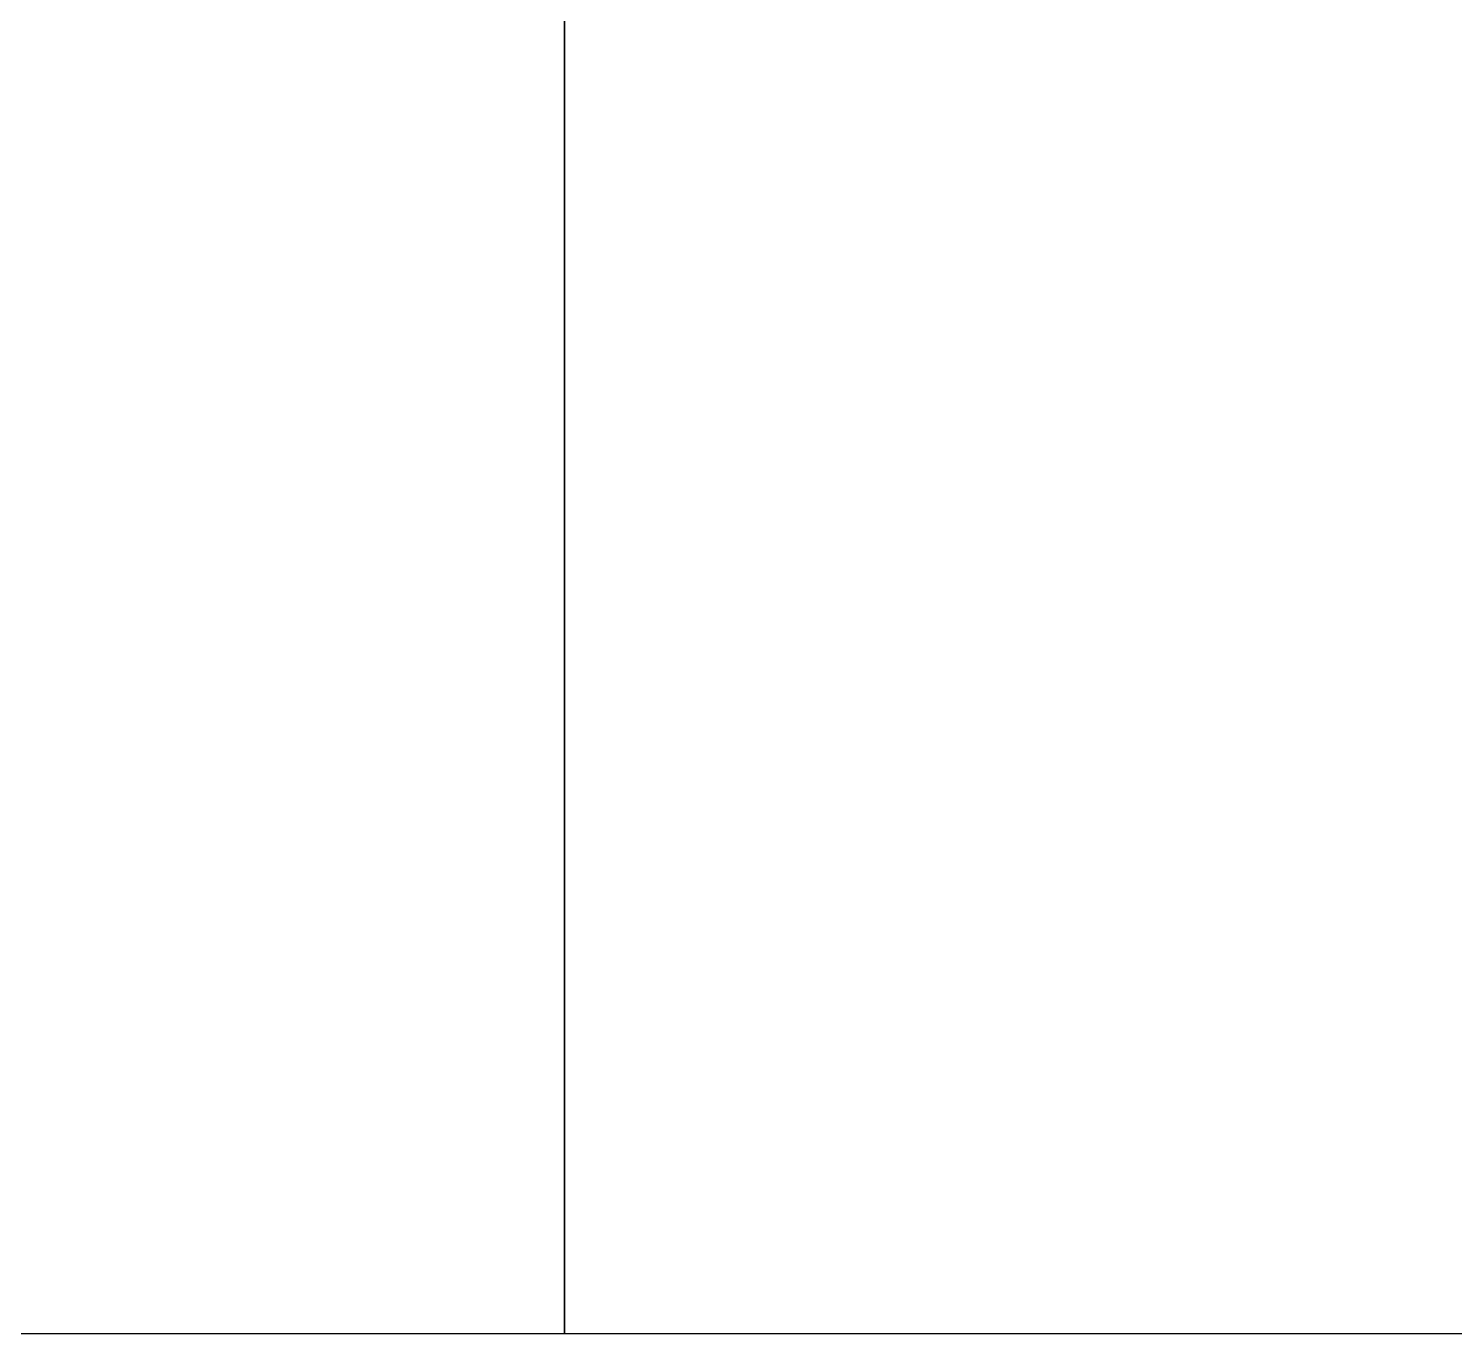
# Model space of a CAD drawing. Extents: x -1 to 2181, y -367 to 1.
# Drawn here: x 53.28 to 71.15, y -367.03 to -350.68 of the extents above; entities that cross this region are included whole.
import ezdxf

# ---------------------------------------------------------------- set-up
doc = ezdxf.new("R2010")
doc.units = 0
doc.layers.get('0').update_dxf_attribs({"lineweight": 13})
doc.layers.add('IQ_CON_ELECTRICITY_INT', color=7, linetype='Continuous')

# ---------------------------------------------------------------- blocks, each defined once
blk = doc.blocks.new('*X1')
at = {"color": 0}
blk.add_line((286.774344, 2204.447934), (296.618251, 2214.291842), dxfattribs=at)
blk = doc.blocks.new('ELECTRICITY')
at = {"extrusion": (-1, 0, 0)}
for p, q in [((0, -2.12132, 2.12132), (0, 2.12132, 2.12132)), ((0, 2.12132, -2.12132), (0, -2.12132, -2.12132)), ((0, 2.12132, -2.12132), (0, -2.12132, 2.12132)), ((0, -2.12132, -2.12132), (0, -2.12132, 2.12132))]:
    blk.add_line(p, q, dxfattribs=at)
blk.add_line((-2.12132, -2.12132), (2.12132, -2.12132))
at = {"extrusion": (-1, 0, 0), "xscale": 0.3999999999999773, "yscale": 0.3999999999999773, "zscale": 0.3999999999999773}
blk.add_blockref('*X1', (-116.83106, -883.59542), dxfattribs=at)

msp = doc.modelspace()

# ---------------------------------------------------------------- block references
at = {"layer": 'IQ_CON_ELECTRICITY_INT', "xscale": 25, "yscale": 25, "zscale": 25}
msp.add_blockref('ELECTRICITY', (60, -314), dxfattribs=at)

doc.saveas('drawing.dxf')
